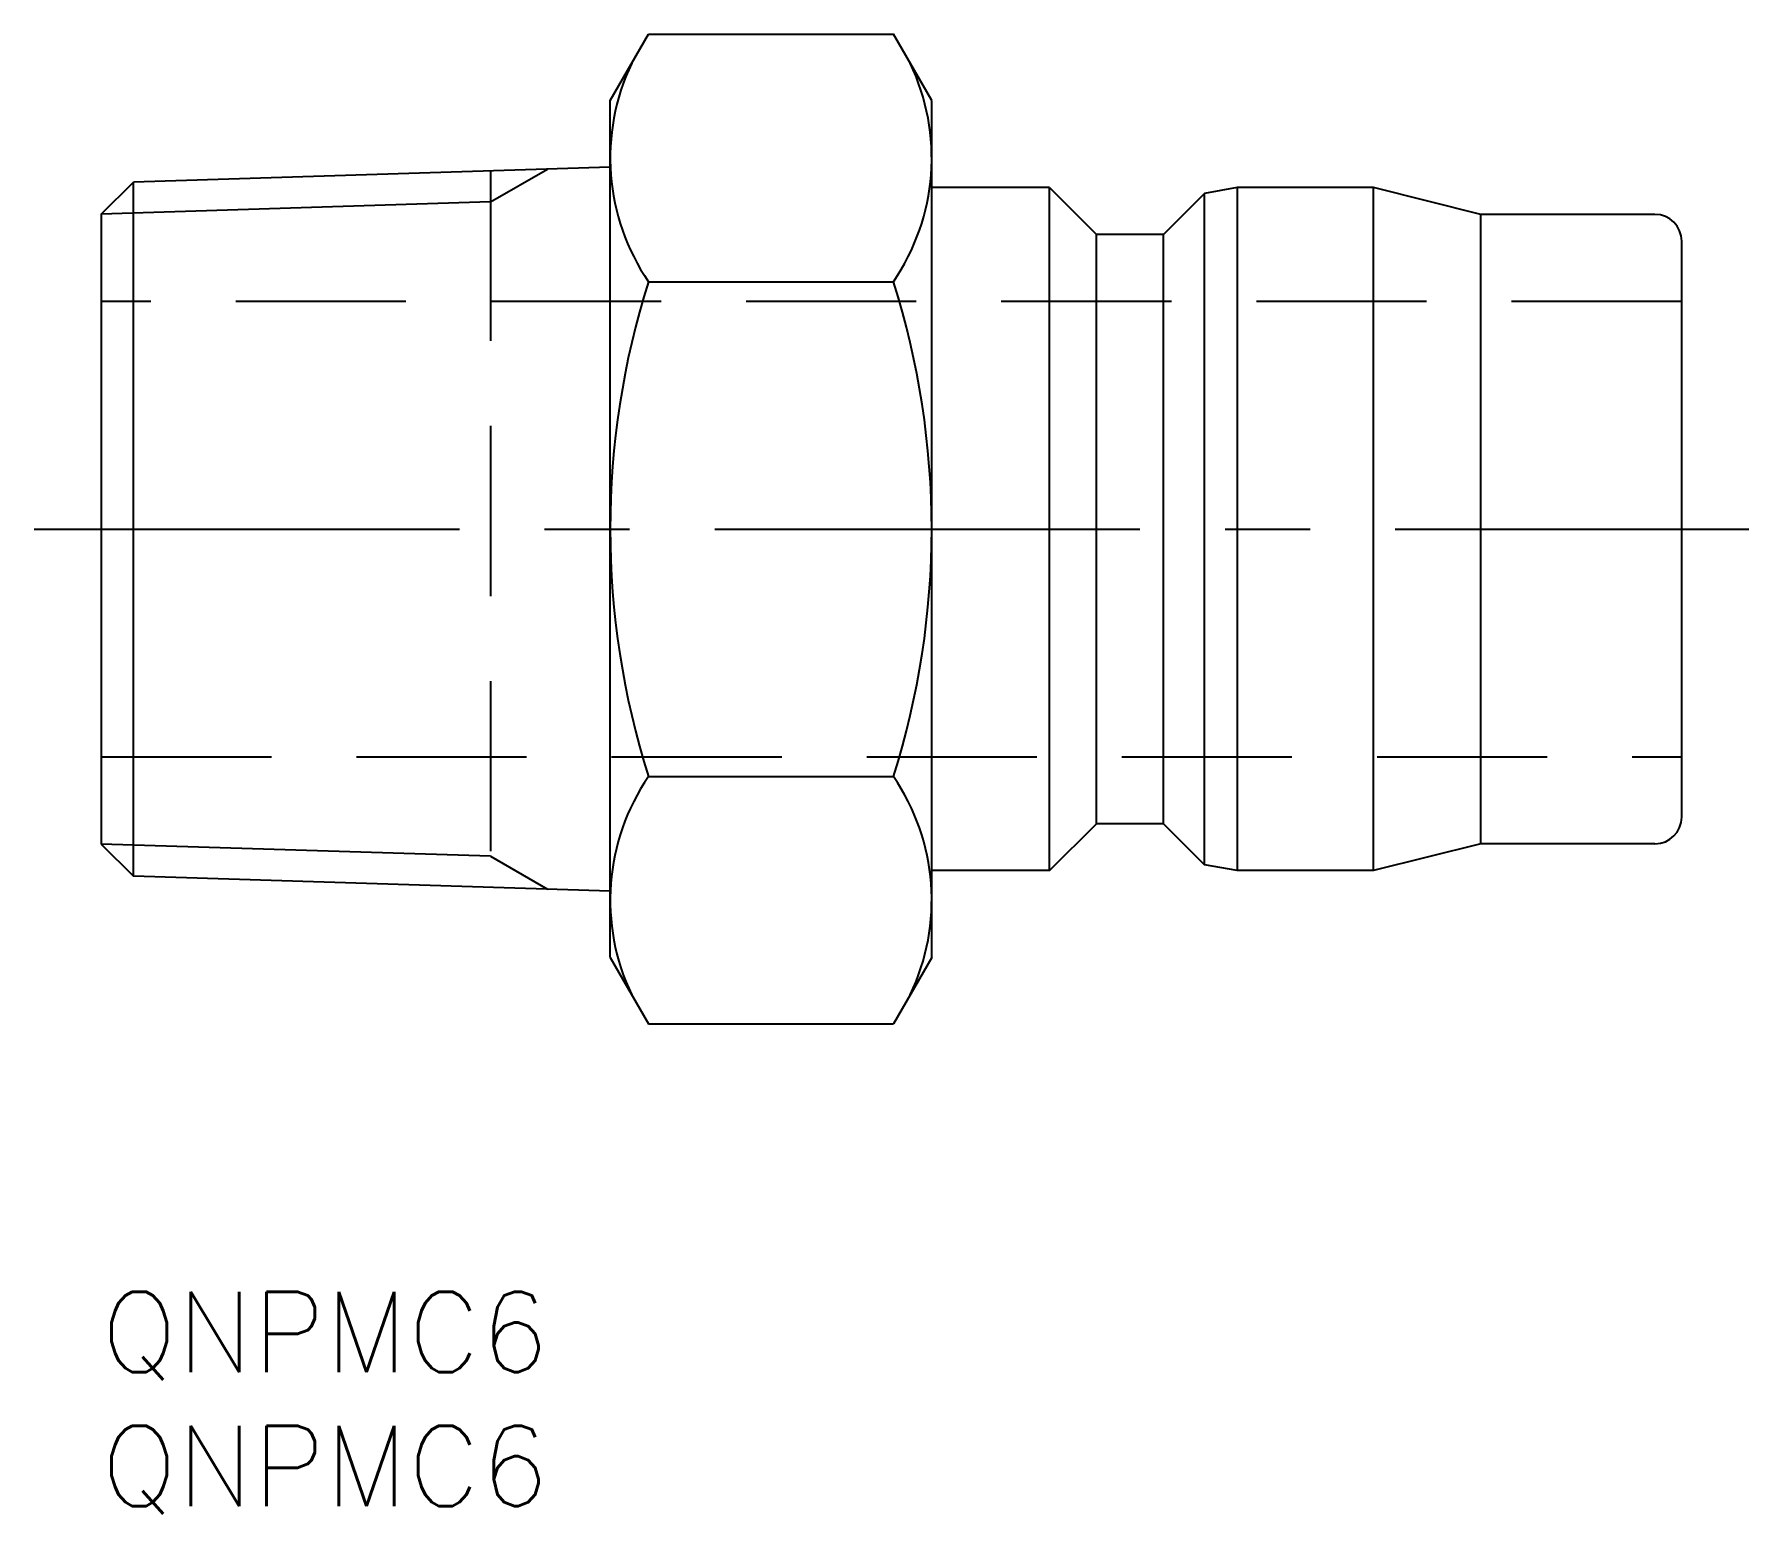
# Model space of a CAD drawing. Extents: x -2.5 to 61.5, y -8.3 to 47.
import ezdxf

# ---------------------------------------------------------------- set-up
doc = ezdxf.new("R2010")
doc.units = 0
doc.header["$LTSCALE"] = 0.5
doc.linetypes.add('CENTER', pattern=[50.8, 31.75, -6.35, 6.35, -6.35])
doc.linetypes.add('DASHED', pattern=[19.05, 12.7, -6.35])
for name, color, linetype in [('MSM_CENTER', 1, 'CENTER'), ('MSM_CONTINUOUS', 7, 'CONTINUOUS'), ('MSM_DASHED', 4, 'DASHED'), ('MSM_NARROW', 5, 'CONTINUOUS'), ('MSM_PART_NUMBER', 7, 'CONTINUOUS')]:
    doc.layers.add(name, color=color, linetype=linetype)
doc.styles.get("Standard").update_dxf_attribs({"font": 'txt.shx', "height": 3, "bigfont": 'bigfont.shx'})

msp = doc.modelspace()

# ---------------------------------------------------------------- linework, layer by layer
at = {"layer": 'MSM_CENTER'}
msp.add_line((-2.5, 28.475), (61.5, 28.475), dxfattribs=at)
at = {"layer": 'MSM_CONTINUOUS'}
for p, q in [((19, 44.475), (20.429, 46.95)), ((20.429, 46.95), (29.571, 46.95)), ((31, 44.475), (29.571, 46.95)), ((19, 12.475), (19, 44.475)), ((31, 12.475), (31, 44.475)), ((19, 41.992), (1.199, 41.435)), ((0, 40.236), (1.199, 41.435)), ((1.199, 15.515), (1.199, 41.435)), ((35.4, 41.225), (31, 41.225)), ((35.4, 15.725), (35.4, 41.225)), ((35.4, 41.225), (37.15, 39.475)), ((41.186, 41.011), (39.65, 39.475)), ((42.4, 41.225), (41.186, 41.011)), ((41.186, 15.939), (41.186, 41.011)), ((42.4, 41.225), (42.4, 15.725)), ((47.489, 41.225), (42.4, 41.225)), ((47.489, 15.725), (47.489, 41.225)), ((51.5, 40.225), (47.489, 41.225)), ((0, 40.236), (0, 16.715)), ((51.5, 16.725), (51.5, 40.225)), ((58, 40.225), (51.5, 40.225)), ((37.15, 17.475), (37.15, 39.475)), ((39.65, 39.475), (37.15, 39.475)), ((39.65, 17.475), (39.65, 39.475)), ((59, 17.725), (59, 39.225)), ((20.429, 37.713), (29.571, 37.713)), ((20.429, 19.238), (29.571, 19.238)), ((35.4, 15.725), (37.15, 17.475)), ((39.65, 17.475), (37.15, 17.475)), ((41.186, 15.939), (39.65, 17.475)), ((0, 16.715), (1.199, 15.515)), ((51.5, 16.725), (47.489, 15.725)), ((58, 16.725), (51.5, 16.725)), ((19, 14.959), (1.199, 15.515)), ((35.4, 15.725), (31, 15.725)), ((42.4, 15.725), (41.186, 15.939)), ((47.489, 15.725), (42.4, 15.725)), ((19, 12.475), (20.429, 10)), ((31, 12.475), (29.571, 10)), ((20.429, 10), (29.571, 10))]:
    msp.add_line(p, q, dxfattribs=at)
for centre, radius, start, end in [((27.179, 42.332), 8.179, 154.38425, 214.38425), ((22.821, 42.332), 8.179, 325.61575, 25.61575), ((58, 39.225), 1, 0, 90), ((49.571, 28.475), 30.571, 162.41205, 197.58795), ((0.429, 28.475), 30.571, 342.41205, 17.58795), ((27.179, 14.619), 8.179, 145.61575, 205.61575), ((22.821, 14.619), 8.179, 334.38425, 34.38425), ((58, 17.725), 1, 270, 0)]:
    msp.add_arc(centre, radius, start, end, dxfattribs=at)
at = {"layer": 'MSM_DASHED'}
for p, q in [((14.53, 41.852), (14.53, 15.098)), ((59, 36.975), (0, 36.975)), ((0, 19.975), (59, 19.975))]:
    msp.add_line(p, q, dxfattribs=at)
at = {"layer": 'MSM_NARROW'}
for p, q in [((14.53, 40.69), (16.658, 41.918)), ((14.53, 40.69), (0, 40.236)), ((14.53, 16.26), (0, 16.715)), ((14.53, 16.26), (16.658, 15.032))]:
    msp.add_line(p, q, dxfattribs=at)

# ---------------------------------------------------------------- texts
at = {"layer": 'MSM_PART_NUMBER'}
for p in [(0, -3), (0, -8)]:
    msp.add_text('QNPMC6', height=3, dxfattribs=at).set_placement(p)

doc.saveas('drawing.dxf')
